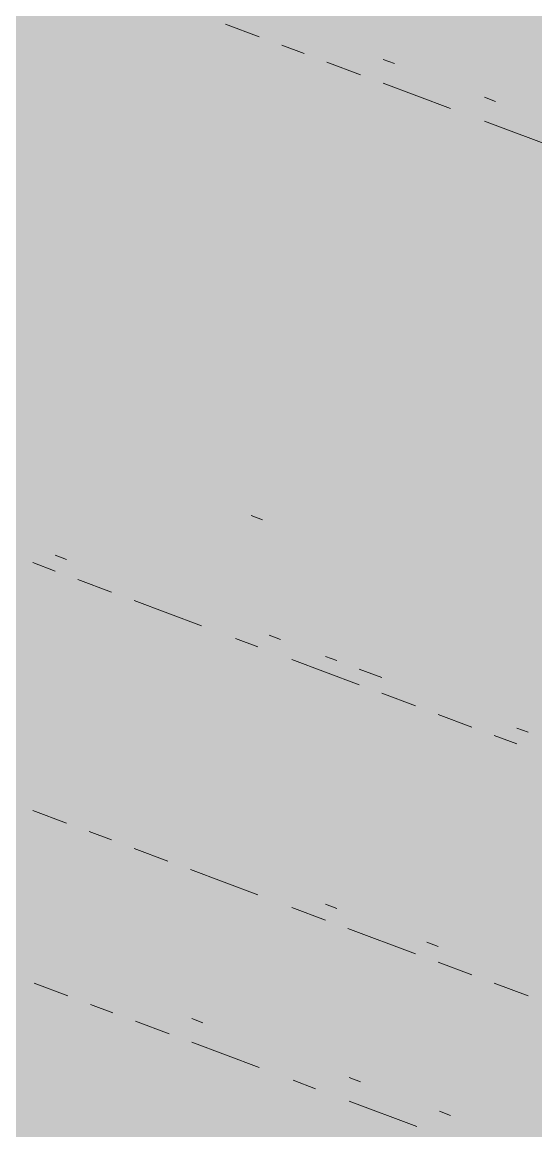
# Paper-space layout '03 3D Building and Roof' of a CAD drawing. Header units: millimetres. Extents: x 5 to 415, y 5 to 292.
# Drawn here: x 183.66 to 186.5, y 105.89 to 112.02 of the extents above; entities that cross this region are included whole.
import ezdxf

# ---------------------------------------------------------------- set-up
doc = ezdxf.new("R2010")
doc.units = ezdxf.units.MM
doc.layers.add('EXISTING', color=7, linetype='Continuous')
doc.layers.add('IMAGES', color=7, linetype='Continuous')

# ---------------------------------------------------------------- blocks, each defined once
blk = doc.blocks.new('SHEET_03')
at = {"layer": 'EXISTING', "color": 250, "lineweight": 9}
for p, q in [((184.9718, 111.9386), (184.7853, 112.0085)), ((185.2205, 111.8454), (185.0961, 111.892)), ((185.5314, 111.729), (185.3449, 111.7989)), ((185.6557, 111.8135), (185.7179, 111.7902)), ((186.0288, 111.5426), (185.6557, 111.6824)), ((186.2153, 111.6039), (186.2775, 111.5806)), ((186.8993, 111.2166), (186.2153, 111.4728)), ((184.9892, 109.2694), (184.927, 109.2927)), ((183.845, 109.0737), (183.9072, 109.0504)), ((183.845, 108.9863), (183.7207, 109.0329)), ((184.1559, 108.8698), (183.9694, 108.9397)), ((184.6533, 108.6835), (184.2803, 108.8233)), ((184.9642, 108.567), (184.8399, 108.6136)), ((185.0264, 108.6312), (185.0886, 108.6079)), ((185.5238, 108.3574), (185.1508, 108.4972)), ((185.3373, 108.5147), (185.3995, 108.4914)), ((185.5238, 108.4448), (185.6482, 108.3982)), ((185.8347, 108.241), (185.6482, 108.3108)), ((186.1456, 108.1245), (185.9591, 108.1944)), ((186.3943, 108.0313), (186.27, 108.0779)), ((186.3943, 108.1187), (186.4565, 108.0954)), ((183.9072, 107.5937), (183.7207, 107.6635)), ((184.1559, 107.5005), (184.0316, 107.5471)), ((184.4668, 107.384), (184.2803, 107.4539)), ((184.9642, 107.1977), (184.5912, 107.3374)), ((185.3373, 107.1453), (185.3995, 107.122)), ((185.3373, 107.0579), (185.1508, 107.1278)), ((185.8347, 106.8716), (185.4616, 107.0113)), ((185.8969, 106.9357), (185.9591, 106.9124)), ((186.1456, 106.7551), (185.9591, 106.825)), ((183.9148, 106.6386), (183.7282, 106.7085)), ((186.4565, 106.6387), (186.27, 106.7085)), ((184.1635, 106.5455), (184.0391, 106.592)), ((184.4744, 106.429), (184.2878, 106.4989)), ((184.5987, 106.5135), (184.6609, 106.4902)), ((184.9718, 106.2427), (184.5987, 106.3824)), ((185.2827, 106.1262), (185.1583, 106.1728)), ((185.4692, 106.1874), (185.5314, 106.1641)), ((185.8423, 105.9166), (185.4692, 106.0563)), ((185.9666, 106.0011), (186.0288, 105.9778))]:
    blk.add_line(p, q, dxfattribs=at)
at = {"layer": 'IMAGES', "color": 7}
for points in [[(183.5757, 112), (183.7471, 112), (183.5757, 112.1714), (183.7471, 112.1714)], [(183.7471, 112), (183.9184, 112), (183.7471, 112.1714), (183.9184, 112.1714)], [(183.9184, 112), (184.0898, 112), (183.9184, 112.1714), (184.0898, 112.1714)], [(184.0898, 112), (184.2612, 112), (184.0898, 112.1714), (184.2612, 112.1714)], [(184.2612, 112), (184.7753, 112), (184.2612, 112.1714), (184.7753, 112.1714)], [(184.7753, 112), (184.9466, 112), (184.7753, 112.1714), (184.9466, 112.1714)], [(184.9466, 112), (185.118, 112), (184.9466, 112.1714), (185.118, 112.1714)], [(185.118, 112), (185.2894, 112), (185.118, 112.1714), (185.2894, 112.1714)], [(185.2894, 112), (185.8034, 112), (185.2894, 112.1714), (185.8034, 112.1714)], [(185.8034, 112), (186.4889, 112), (185.8034, 112.1714), (186.4889, 112.1714)], [(186.4889, 112), (186.6603, 112), (186.4889, 112.1714), (186.6603, 112.1714)], [(178.7776, 111.8286), (183.9184, 111.8286), (178.7776, 112), (183.9184, 112)], [(183.9184, 111.8286), (184.2612, 111.8286), (183.9184, 112), (184.2612, 112)], [(184.2612, 111.8286), (184.4325, 111.8286), (184.2612, 112), (184.4325, 112)], [(184.4325, 111.8286), (184.6039, 111.8286), (184.4325, 112), (184.6039, 112)], [(184.6039, 111.8286), (184.7753, 111.8286), (184.6039, 112), (184.7753, 112)], [(184.7753, 111.8286), (185.2894, 111.8286), (184.7753, 112), (185.2894, 112)], [(185.2894, 111.8286), (185.4607, 111.8286), (185.2894, 112), (185.4607, 112)], [(185.4607, 111.8286), (185.6321, 111.8286), (185.4607, 112), (185.6321, 112)], [(185.6321, 111.8286), (185.8034, 111.8286), (185.6321, 112), (185.8034, 112)], [(185.8034, 111.8286), (185.9748, 111.8286), (185.8034, 112), (185.9748, 112)], [(185.9748, 111.8286), (187.003, 111.8286), (185.9748, 112), (187.003, 112)], [(179.2916, 111.6571), (184.4325, 111.6571), (179.2916, 111.8286), (184.4325, 111.8286)], [(184.4325, 111.6571), (184.6039, 111.6571), (184.4325, 111.8286), (184.6039, 111.8286)], [(184.6039, 111.6571), (184.7753, 111.6571), (184.6039, 111.8286), (184.7753, 111.8286)], [(184.7753, 111.6571), (184.9466, 111.6571), (184.7753, 111.8286), (184.9466, 111.8286)], [(184.9466, 111.6571), (185.118, 111.6571), (184.9466, 111.8286), (185.118, 111.8286)], [(185.118, 111.6571), (185.4607, 111.6571), (185.118, 111.8286), (185.4607, 111.8286)], [(185.4607, 111.6571), (185.6321, 111.6571), (185.4607, 111.8286), (185.6321, 111.8286)], [(185.6321, 111.4857), (185.8034, 111.4857), (185.6321, 111.8286), (185.8034, 111.8286)], [(185.8034, 111.6571), (185.9748, 111.6571), (185.8034, 111.8286), (185.9748, 111.8286)], [(185.9748, 111.6571), (186.1462, 111.6571), (185.9748, 111.8286), (186.1462, 111.8286)], [(186.1462, 111.6571), (186.3175, 111.6571), (186.1462, 111.8286), (186.3175, 111.8286)], [(186.3175, 111.6571), (186.4889, 111.6571), (186.3175, 111.8286), (186.4889, 111.8286)], [(186.4889, 111.6571), (187.3457, 111.6571), (186.4889, 111.8286), (187.3457, 111.8286)], [(179.463, 111.4857), (184.9466, 111.4857), (179.463, 111.6571), (184.9466, 111.6571)], [(184.9466, 111.4857), (185.118, 111.4857), (184.9466, 111.6571), (185.118, 111.6571)], [(185.118, 111.4857), (185.2894, 111.4857), (185.118, 111.6571), (185.2894, 111.6571)], [(185.2894, 111.4857), (185.4607, 111.4857), (185.2894, 111.6571), (185.4607, 111.6571)], [(185.4607, 111.4857), (185.6321, 111.4857), (185.4607, 111.6571), (185.6321, 111.6571)], [(185.8034, 111.4857), (185.9748, 111.4857), (185.8034, 111.6571), (185.9748, 111.6571)], [(185.9748, 111.4857), (186.4889, 111.4857), (185.9748, 111.6571), (186.4889, 111.6571)], [(186.4889, 111.4857), (186.6603, 111.4857), (186.4889, 111.6571), (186.6603, 111.6571)], [(180.1485, 111.3143), (185.2894, 111.3143), (180.1485, 111.4857), (185.2894, 111.4857)], [(185.2894, 111.3143), (185.6321, 111.3143), (185.2894, 111.4857), (185.6321, 111.4857)], [(185.6321, 111.3143), (185.8034, 111.3143), (185.6321, 111.4857), (185.8034, 111.4857)], [(185.8034, 111.3143), (185.9748, 111.3143), (185.8034, 111.4857), (185.9748, 111.4857)], [(185.9748, 111.3143), (186.1462, 111.3143), (185.9748, 111.4857), (186.1462, 111.4857)], [(186.1462, 111.3143), (186.3175, 111.3143), (186.1462, 111.4857), (186.3175, 111.4857)], [(186.3175, 111.3143), (186.4889, 111.3143), (186.3175, 111.4857), (186.4889, 111.4857)], [(186.4889, 111.1429), (186.8316, 111.1429), (186.4889, 111.4857), (186.8316, 111.4857)], [(180.3198, 111.1429), (185.8034, 111.1429), (180.3198, 111.3143), (185.8034, 111.3143)], [(185.8034, 111.1429), (185.9748, 111.1429), (185.8034, 111.3143), (185.9748, 111.3143)], [(185.9748, 111.1429), (186.1462, 111.1429), (185.9748, 111.3143), (186.1462, 111.3143)], [(186.1462, 111.1429), (186.3175, 111.1429), (186.1462, 111.3143), (186.3175, 111.3143)], [(186.3175, 111.1429), (186.4889, 111.1429), (186.3175, 111.3143), (186.4889, 111.3143)], [(181.1766, 110.9714), (186.3175, 110.9714), (181.1766, 111.1429), (186.3175, 111.1429)], [(186.3175, 110.9714), (186.4889, 110.9714), (186.3175, 111.1429), (186.4889, 111.1429)], [(186.4889, 110.9714), (186.6603, 110.9714), (186.4889, 111.1429), (186.6603, 111.1429)], [(181.5194, 110.8), (186.6603, 110.8), (181.5194, 110.9714), (186.6603, 110.9714)], [(182.0335, 110.6286), (187.1743, 110.6286), (182.0335, 110.8), (187.1743, 110.8)], [(182.0335, 110.4571), (187.6884, 110.4571), (182.0335, 110.6286), (187.6884, 110.6286)], [(182.5475, 110.2857), (188.0312, 110.2857), (182.5475, 110.4571), (188.0312, 110.4571)], [(183.4044, 110.1143), (188.7166, 110.1143), (183.4044, 110.2857), (188.7166, 110.2857)], [(183.5757, 109.9429), (183.7471, 109.9429), (183.5757, 110.1143), (183.7471, 110.1143)], [(183.7471, 109.9429), (188.888, 109.9429), (183.7471, 110.1143), (188.888, 110.1143)], [(183.5757, 109.7714), (183.7471, 109.7714), (183.5757, 109.9429), (183.7471, 109.9429)], [(183.7471, 109.7714), (183.9184, 109.7714), (183.7471, 109.9429), (183.9184, 109.9429)], [(183.9184, 109.7714), (184.0898, 109.7714), (183.9184, 109.9429), (184.0898, 109.9429)], [(184.0898, 109.7714), (184.2612, 109.7714), (184.0898, 109.9429), (184.2612, 109.9429)], [(184.2612, 109.7714), (189.4021, 109.7714), (184.2612, 109.9429), (189.4021, 109.9429)], [(183.5757, 109.6), (183.9184, 109.6), (183.5757, 109.7714), (183.9184, 109.7714)], [(183.9184, 109.6), (184.0898, 109.6), (183.9184, 109.7714), (184.0898, 109.7714)], [(184.0898, 109.6), (184.2612, 109.6), (184.0898, 109.7714), (184.2612, 109.7714)], [(184.2612, 109.6), (184.4325, 109.6), (184.2612, 109.7714), (184.4325, 109.7714)], [(184.4325, 109.6), (184.6039, 109.6), (184.4325, 109.7714), (184.6039, 109.7714)], [(184.6039, 109.6), (189.9162, 109.6), (184.6039, 109.7714), (189.9162, 109.7714)], [(183.5757, 109.4286), (183.7471, 109.4286), (183.5757, 109.6), (183.7471, 109.6)], [(183.7471, 109.4286), (184.0898, 109.4286), (183.7471, 109.6), (184.0898, 109.6)], [(184.0898, 109.4286), (184.2612, 109.4286), (184.0898, 109.6), (184.2612, 109.6)], [(184.2612, 109.2571), (184.4325, 109.2571), (184.2612, 109.6), (184.4325, 109.6)], [(184.4325, 109.4286), (184.6039, 109.4286), (184.4325, 109.6), (184.6039, 109.6)], [(184.6039, 109.4286), (184.7753, 109.4286), (184.6039, 109.6), (184.7753, 109.6)], [(184.7753, 109.4286), (184.9466, 109.4286), (184.7753, 109.6), (184.9466, 109.6)], [(184.9466, 109.4286), (185.118, 109.4286), (184.9466, 109.6), (185.118, 109.6)], [(185.118, 109.4286), (190.4302, 109.4286), (185.118, 109.6), (190.4302, 109.6)], [(183.5757, 109.2571), (183.9184, 109.2571), (183.5757, 109.4286), (183.9184, 109.4286)], [(183.9184, 109.2571), (184.0898, 109.2571), (183.9184, 109.4286), (184.0898, 109.4286)], [(184.0898, 109.2571), (184.2612, 109.2571), (184.0898, 109.4286), (184.2612, 109.4286)], [(184.4325, 109.2571), (184.6039, 109.2571), (184.4325, 109.4286), (184.6039, 109.4286)], [(184.6039, 109.2571), (184.9466, 109.2571), (184.6039, 109.4286), (184.9466, 109.4286)], [(184.9466, 109.2571), (185.118, 109.2571), (184.9466, 109.4286), (185.118, 109.4286)], [(185.118, 109.2571), (185.4607, 109.2571), (185.118, 109.4286), (185.4607, 109.4286)], [(185.4607, 109.2571), (190.9443, 109.2571), (185.4607, 109.4286), (190.9443, 109.4286)], [(183.5757, 109.0857), (183.7471, 109.0857), (183.5757, 109.2571), (183.7471, 109.2571)], [(183.7471, 109.0857), (184.0898, 109.0857), (183.7471, 109.2571), (184.0898, 109.2571)], [(184.0898, 109.0857), (184.2612, 109.0857), (184.0898, 109.2571), (184.2612, 109.2571)], [(184.2612, 109.0857), (184.9466, 109.0857), (184.2612, 109.2571), (184.9466, 109.2571)], [(184.9466, 109.0857), (185.118, 109.0857), (184.9466, 109.2571), (185.118, 109.2571)], [(185.118, 109.0857), (185.2894, 109.0857), (185.118, 109.2571), (185.2894, 109.2571)], [(185.2894, 109.0857), (185.4607, 109.0857), (185.2894, 109.2571), (185.4607, 109.2571)], [(185.4607, 109.0857), (185.6321, 109.0857), (185.4607, 109.2571), (185.6321, 109.2571)], [(185.6321, 109.0857), (185.8034, 109.0857), (185.6321, 109.2571), (185.8034, 109.2571)], [(185.8034, 109.0857), (185.9748, 109.0857), (185.8034, 109.2571), (185.9748, 109.2571)], [(185.9748, 109.0857), (191.2871, 109.0857), (185.9748, 109.2571), (191.2871, 109.2571)], [(183.5757, 108.9143), (183.7471, 108.9143), (183.5757, 109.0857), (183.7471, 109.0857)], [(183.7471, 108.9143), (183.9184, 108.9143), (183.7471, 109.0857), (183.9184, 109.0857)], [(183.9184, 108.9143), (184.2612, 108.9143), (183.9184, 109.0857), (184.2612, 109.0857)], [(184.2612, 108.9143), (184.4325, 108.9143), (184.2612, 109.0857), (184.4325, 109.0857)], [(184.4325, 108.9143), (184.6039, 108.9143), (184.4325, 109.0857), (184.6039, 109.0857)], [(184.6039, 108.9143), (184.9466, 108.9143), (184.6039, 109.0857), (184.9466, 109.0857)], [(184.9466, 108.9143), (185.118, 108.9143), (184.9466, 109.0857), (185.118, 109.0857)], [(185.118, 108.9143), (185.8034, 108.9143), (185.118, 109.0857), (185.8034, 109.0857)], [(185.8034, 108.9143), (185.9748, 108.9143), (185.8034, 109.0857), (185.9748, 109.0857)], [(185.9748, 108.9143), (186.1462, 108.9143), (185.9748, 109.0857), (186.1462, 109.0857)], [(186.1462, 108.9143), (186.3175, 108.9143), (186.1462, 109.0857), (186.3175, 109.0857)], [(186.3175, 108.9143), (186.6603, 108.9143), (186.3175, 109.0857), (186.6603, 109.0857)], [(183.5757, 108.7429), (183.7471, 108.7429), (183.5757, 108.9143), (183.7471, 108.9143)], [(183.7471, 108.7429), (183.9184, 108.7429), (183.7471, 108.9143), (183.9184, 108.9143)], [(183.9184, 108.7429), (184.0898, 108.7429), (183.9184, 108.9143), (184.0898, 108.9143)], [(184.0898, 108.7429), (184.2612, 108.7429), (184.0898, 108.9143), (184.2612, 108.9143)], [(184.2612, 108.7429), (184.6039, 108.7429), (184.2612, 108.9143), (184.6039, 108.9143)], [(184.6039, 108.7429), (184.7753, 108.7429), (184.6039, 108.9143), (184.7753, 108.9143)], [(184.7753, 108.7429), (184.9466, 108.7429), (184.7753, 108.9143), (184.9466, 108.9143)], [(184.9466, 108.7429), (185.2894, 108.7429), (184.9466, 108.9143), (185.2894, 108.9143)], [(185.2894, 108.7429), (185.8034, 108.7429), (185.2894, 108.9143), (185.8034, 108.9143)], [(185.8034, 108.7429), (186.1462, 108.7429), (185.8034, 108.9143), (186.1462, 108.9143)], [(186.1462, 108.7429), (186.3175, 108.7429), (186.1462, 108.9143), (186.3175, 108.9143)], [(186.3175, 108.7429), (186.4889, 108.7429), (186.3175, 108.9143), (186.4889, 108.9143)], [(186.4889, 108.7429), (186.6603, 108.7429), (186.4889, 108.9143), (186.6603, 108.9143)], [(183.5757, 108.5714), (183.9184, 108.5714), (183.5757, 108.7429), (183.9184, 108.7429)], [(183.9184, 108.5714), (184.0898, 108.5714), (183.9184, 108.7429), (184.0898, 108.7429)], [(184.0898, 108.5714), (184.2612, 108.5714), (184.0898, 108.7429), (184.2612, 108.7429)], [(184.2612, 108.5714), (184.4325, 108.5714), (184.2612, 108.7429), (184.4325, 108.7429)], [(184.4325, 108.5714), (184.9466, 108.5714), (184.4325, 108.7429), (184.9466, 108.7429)], [(184.9466, 108.5714), (185.2894, 108.5714), (184.9466, 108.7429), (185.2894, 108.7429)], [(185.2894, 108.5714), (185.4607, 108.5714), (185.2894, 108.7429), (185.4607, 108.7429)], [(185.4607, 108.5714), (185.6321, 108.5714), (185.4607, 108.7429), (185.6321, 108.7429)], [(185.6321, 108.5714), (185.8034, 108.5714), (185.6321, 108.7429), (185.8034, 108.7429)], [(185.8034, 108.5714), (186.1462, 108.5714), (185.8034, 108.7429), (186.1462, 108.7429)], [(186.1462, 108.5714), (186.3175, 108.5714), (186.1462, 108.7429), (186.3175, 108.7429)], [(186.3175, 108.5714), (186.4889, 108.5714), (186.3175, 108.7429), (186.4889, 108.7429)], [(186.4889, 108.5714), (186.6603, 108.5714), (186.4889, 108.7429), (186.6603, 108.7429)], [(183.4044, 108.4), (184.0898, 108.4), (183.4044, 108.5714), (184.0898, 108.5714)], [(184.0898, 108.4), (184.2612, 108.4), (184.0898, 108.5714), (184.2612, 108.5714)], [(184.2612, 108.4), (184.4325, 108.4), (184.2612, 108.5714), (184.4325, 108.5714)], [(184.4325, 108.4), (184.6039, 108.4), (184.4325, 108.5714), (184.6039, 108.5714)], [(184.6039, 108.4), (184.7753, 108.4), (184.6039, 108.5714), (184.7753, 108.5714)], [(184.7753, 108.4), (184.9466, 108.4), (184.7753, 108.5714), (184.9466, 108.5714)], [(184.9466, 108.4), (185.118, 108.4), (184.9466, 108.5714), (185.118, 108.5714)], [(185.118, 108.4), (185.2894, 108.4), (185.118, 108.5714), (185.2894, 108.5714)], [(185.2894, 108.4), (185.6321, 108.4), (185.2894, 108.5714), (185.6321, 108.5714)], [(185.6321, 108.4), (185.8034, 108.4), (185.6321, 108.5714), (185.8034, 108.5714)], [(185.8034, 108.4), (185.9748, 108.4), (185.8034, 108.5714), (185.9748, 108.5714)], [(185.9748, 108.4), (186.1462, 108.4), (185.9748, 108.5714), (186.1462, 108.5714)], [(186.1462, 108.4), (186.4889, 108.4), (186.1462, 108.5714), (186.4889, 108.5714)], [(186.4889, 108.2286), (186.6603, 108.2286), (186.4889, 108.5714), (186.6603, 108.5714)], [(183.4044, 108.2286), (184.6039, 108.2286), (183.4044, 108.4), (184.6039, 108.4)], [(184.6039, 108.2286), (184.7753, 108.2286), (184.6039, 108.4), (184.7753, 108.4)], [(184.7753, 108.2286), (185.118, 108.2286), (184.7753, 108.4), (185.118, 108.4)], [(185.118, 108.2286), (185.2894, 108.2286), (185.118, 108.4), (185.2894, 108.4)], [(185.2894, 108.2286), (185.4607, 108.2286), (185.2894, 108.4), (185.4607, 108.4)], [(185.4607, 108.2286), (185.6321, 108.2286), (185.4607, 108.4), (185.6321, 108.4)], [(185.6321, 108.2286), (185.8034, 108.2286), (185.6321, 108.4), (185.8034, 108.4)], [(185.8034, 108.2286), (186.1462, 108.2286), (185.8034, 108.4), (186.1462, 108.4)], [(186.1462, 108.2286), (186.3175, 108.2286), (186.1462, 108.4), (186.3175, 108.4)], [(186.3175, 108.2286), (186.4889, 108.2286), (186.3175, 108.4), (186.4889, 108.4)], [(183.5757, 108.0571), (183.7471, 108.0571), (183.5757, 108.2286), (183.7471, 108.2286)], [(183.7471, 108.0571), (185.118, 108.0571), (183.7471, 108.2286), (185.118, 108.2286)], [(185.118, 108.0571), (185.2894, 108.0571), (185.118, 108.2286), (185.2894, 108.2286)], [(185.2894, 108.0571), (185.6321, 108.0571), (185.2894, 108.2286), (185.6321, 108.2286)], [(185.6321, 108.0571), (185.8034, 108.0571), (185.6321, 108.2286), (185.8034, 108.2286)], [(185.8034, 108.0571), (185.9748, 108.0571), (185.8034, 108.2286), (185.9748, 108.2286)], [(185.9748, 108.0571), (186.1462, 108.0571), (185.9748, 108.2286), (186.1462, 108.2286)], [(186.1462, 108.0571), (186.4889, 108.0571), (186.1462, 108.2286), (186.4889, 108.2286)], [(186.4889, 108.0571), (186.6603, 108.0571), (186.4889, 108.2286), (186.6603, 108.2286)], [(183.5757, 107.8857), (183.7471, 107.8857), (183.5757, 108.0571), (183.7471, 108.0571)], [(183.7471, 107.8857), (184.0898, 107.8857), (183.7471, 108.0571), (184.0898, 108.0571)], [(184.0898, 107.8857), (185.6321, 107.8857), (184.0898, 108.0571), (185.6321, 108.0571)], [(185.6321, 107.8857), (185.8034, 107.8857), (185.6321, 108.0571), (185.8034, 108.0571)], [(185.8034, 107.8857), (185.9748, 107.8857), (185.8034, 108.0571), (185.9748, 108.0571)], [(185.9748, 107.8857), (186.1462, 107.8857), (185.9748, 108.0571), (186.1462, 108.0571)], [(186.1462, 107.8857), (186.3175, 107.8857), (186.1462, 108.0571), (186.3175, 108.0571)], [(186.3175, 107.8857), (186.8316, 107.8857), (186.3175, 108.0571), (186.8316, 108.0571)], [(183.5757, 107.7143), (183.7471, 107.7143), (183.5757, 107.8857), (183.7471, 107.8857)], [(183.7471, 107.7143), (183.9184, 107.7143), (183.7471, 107.8857), (183.9184, 107.8857)], [(183.9184, 107.7143), (184.0898, 107.7143), (183.9184, 107.8857), (184.0898, 107.8857)], [(184.0898, 107.7143), (184.2612, 107.7143), (184.0898, 107.8857), (184.2612, 107.8857)], [(184.2612, 107.7143), (184.4325, 107.7143), (184.2612, 107.8857), (184.4325, 107.8857)], [(184.4325, 107.7143), (185.8034, 107.7143), (184.4325, 107.8857), (185.8034, 107.8857)], [(185.8034, 107.7143), (186.1462, 107.7143), (185.8034, 107.8857), (186.1462, 107.8857)], [(186.1462, 107.7143), (186.4889, 107.7143), (186.1462, 107.8857), (186.4889, 107.8857)], [(186.4889, 107.7143), (186.8316, 107.7143), (186.4889, 107.8857), (186.8316, 107.8857)], [(183.5757, 107.5429), (183.7471, 107.5429), (183.5757, 107.7143), (183.7471, 107.7143)], [(183.7471, 107.5429), (183.9184, 107.5429), (183.7471, 107.7143), (183.9184, 107.7143)], [(183.9184, 107.5429), (184.2612, 107.5429), (183.9184, 107.7143), (184.2612, 107.7143)], [(184.2612, 107.5429), (184.4325, 107.5429), (184.2612, 107.7143), (184.4325, 107.7143)], [(184.4325, 107.5429), (184.7753, 107.5429), (184.4325, 107.7143), (184.7753, 107.7143)], [(184.7753, 107.5429), (184.9466, 107.5429), (184.7753, 107.7143), (184.9466, 107.7143)], [(184.9466, 107.5429), (185.118, 107.5429), (184.9466, 107.7143), (185.118, 107.7143)], [(185.118, 107.5429), (186.4889, 107.5429), (185.118, 107.7143), (186.4889, 107.7143)], [(186.4889, 107.5429), (186.6603, 107.5429), (186.4889, 107.7143), (186.6603, 107.7143)], [(183.5757, 107.2), (183.7471, 107.2), (183.5757, 107.5429), (183.7471, 107.5429)], [(183.7471, 107.3714), (183.9184, 107.3714), (183.7471, 107.5429), (183.9184, 107.5429)], [(183.9184, 107.3714), (184.0898, 107.3714), (183.9184, 107.5429), (184.0898, 107.5429)], [(184.0898, 107.3714), (184.2612, 107.3714), (184.0898, 107.5429), (184.2612, 107.5429)], [(184.2612, 107.2), (184.4325, 107.2), (184.2612, 107.5429), (184.4325, 107.5429)], [(184.4325, 107.3714), (184.6039, 107.3714), (184.4325, 107.5429), (184.6039, 107.5429)], [(184.6039, 107.3714), (184.9466, 107.3714), (184.6039, 107.5429), (184.9466, 107.5429)], [(184.9466, 107.3714), (185.2894, 107.3714), (184.9466, 107.5429), (185.2894, 107.5429)], [(185.2894, 107.3714), (185.4607, 107.3714), (185.2894, 107.5429), (185.4607, 107.5429)], [(185.4607, 107.3714), (185.6321, 107.3714), (185.4607, 107.5429), (185.6321, 107.5429)], [(185.6321, 107.3714), (185.8034, 107.3714), (185.6321, 107.5429), (185.8034, 107.5429)], [(185.8034, 107.3714), (185.9748, 107.3714), (185.8034, 107.5429), (185.9748, 107.5429)], [(185.9748, 107.3714), (187.003, 107.3714), (185.9748, 107.5429), (187.003, 107.5429)], [(183.7471, 107.2), (183.9184, 107.2), (183.7471, 107.3714), (183.9184, 107.3714)], [(183.9184, 107.2), (184.0898, 107.2), (183.9184, 107.3714), (184.0898, 107.3714)], [(184.0898, 107.2), (184.2612, 107.2), (184.0898, 107.3714), (184.2612, 107.3714)], [(184.4325, 107.2), (184.7753, 107.2), (184.4325, 107.3714), (184.7753, 107.3714)], [(184.7753, 107.2), (184.9466, 107.2), (184.7753, 107.3714), (184.9466, 107.3714)], [(184.9466, 107.2), (185.118, 107.2), (184.9466, 107.3714), (185.118, 107.3714)], [(185.118, 107.2), (185.4607, 107.2), (185.118, 107.3714), (185.4607, 107.3714)], [(185.4607, 107.2), (185.6321, 107.2), (185.4607, 107.3714), (185.6321, 107.3714)], [(185.6321, 107.2), (185.8034, 107.2), (185.6321, 107.3714), (185.8034, 107.3714)], [(185.8034, 107.2), (185.9748, 107.2), (185.8034, 107.3714), (185.9748, 107.3714)], [(185.9748, 107.2), (186.1462, 107.2), (185.9748, 107.3714), (186.1462, 107.3714)], [(186.1462, 107.2), (187.3457, 107.2), (186.1462, 107.3714), (187.3457, 107.3714)], [(183.4044, 107.0286), (183.7471, 107.0286), (183.4044, 107.2), (183.7471, 107.2)], [(183.7471, 107.0286), (184.0898, 107.0286), (183.7471, 107.2), (184.0898, 107.2)], [(184.0898, 107.0286), (184.2612, 107.0286), (184.0898, 107.2), (184.2612, 107.2)], [(184.2612, 107.0286), (184.4325, 107.0286), (184.2612, 107.2), (184.4325, 107.2)], [(184.4325, 107.0286), (184.6039, 107.0286), (184.4325, 107.2), (184.6039, 107.2)], [(184.6039, 107.0286), (184.7753, 107.0286), (184.6039, 107.2), (184.7753, 107.2)], [(184.7753, 107.0286), (184.9466, 107.0286), (184.7753, 107.2), (184.9466, 107.2)], [(184.9466, 107.0286), (185.118, 107.0286), (184.9466, 107.2), (185.118, 107.2)], [(185.118, 107.0286), (185.4607, 107.0286), (185.118, 107.2), (185.4607, 107.2)], [(185.4607, 107.0286), (185.6321, 107.0286), (185.4607, 107.2), (185.6321, 107.2)], [(185.6321, 107.0286), (185.8034, 107.0286), (185.6321, 107.2), (185.8034, 107.2)], [(185.8034, 107.0286), (185.9748, 107.0286), (185.8034, 107.2), (185.9748, 107.2)], [(185.9748, 107.0286), (186.4889, 107.0286), (185.9748, 107.2), (186.4889, 107.2)], [(186.4889, 107.0286), (187.8598, 107.0286), (186.4889, 107.2), (187.8598, 107.2)], [(183.5757, 106.8571), (183.7471, 106.8571), (183.5757, 107.0286), (183.7471, 107.0286)], [(183.7471, 106.8571), (183.9184, 106.8571), (183.7471, 107.0286), (183.9184, 107.0286)], [(183.9184, 106.8571), (184.0898, 106.8571), (183.9184, 107.0286), (184.0898, 107.0286)], [(184.0898, 106.8571), (184.2612, 106.8571), (184.0898, 107.0286), (184.2612, 107.0286)], [(184.2612, 106.8571), (184.4325, 106.8571), (184.2612, 107.0286), (184.4325, 107.0286)], [(184.4325, 106.8571), (184.6039, 106.8571), (184.4325, 107.0286), (184.6039, 107.0286)], [(184.6039, 106.8571), (184.7753, 106.8571), (184.6039, 107.0286), (184.7753, 107.0286)], [(184.7753, 106.8571), (185.118, 106.8571), (184.7753, 107.0286), (185.118, 107.0286)], [(185.118, 106.8571), (185.2894, 106.8571), (185.118, 107.0286), (185.2894, 107.0286)], [(185.2894, 106.8571), (185.4607, 106.8571), (185.2894, 107.0286), (185.4607, 107.0286)], [(185.4607, 106.8571), (185.6321, 106.8571), (185.4607, 107.0286), (185.6321, 107.0286)], [(185.6321, 106.8571), (186.1462, 106.8571), (185.6321, 107.0286), (186.1462, 107.0286)], [(186.1462, 106.8571), (186.3175, 106.8571), (186.1462, 107.0286), (186.3175, 107.0286)], [(186.3175, 106.8571), (186.4889, 106.8571), (186.3175, 107.0286), (186.4889, 107.0286)], [(186.4889, 106.6857), (186.6603, 106.6857), (186.4889, 107.0286), (186.6603, 107.0286)], [(183.5757, 106.6857), (183.7471, 106.6857), (183.5757, 106.8571), (183.7471, 106.8571)], [(183.7471, 106.6857), (183.9184, 106.6857), (183.7471, 106.8571), (183.9184, 106.8571)], [(183.9184, 106.6857), (184.0898, 106.6857), (183.9184, 106.8571), (184.0898, 106.8571)], [(184.0898, 106.6857), (184.2612, 106.6857), (184.0898, 106.8571), (184.2612, 106.8571)], [(184.2612, 106.6857), (184.4325, 106.6857), (184.2612, 106.8571), (184.4325, 106.8571)], [(184.4325, 106.6857), (184.6039, 106.6857), (184.4325, 106.8571), (184.6039, 106.8571)], [(184.6039, 106.6857), (184.9466, 106.6857), (184.6039, 106.8571), (184.9466, 106.8571)], [(184.9466, 106.6857), (185.118, 106.6857), (184.9466, 106.8571), (185.118, 106.8571)], [(185.118, 106.6857), (185.2894, 106.6857), (185.118, 106.8571), (185.2894, 106.8571)], [(185.2894, 106.6857), (185.6321, 106.6857), (185.2894, 106.8571), (185.6321, 106.8571)], [(185.6321, 106.6857), (185.8034, 106.6857), (185.6321, 106.8571), (185.8034, 106.8571)], [(185.8034, 106.6857), (185.9748, 106.6857), (185.8034, 106.8571), (185.9748, 106.8571)], [(185.9748, 106.6857), (186.1462, 106.6857), (185.9748, 106.8571), (186.1462, 106.8571)], [(186.1462, 106.6857), (186.4889, 106.6857), (186.1462, 106.8571), (186.4889, 106.8571)], [(183.5757, 106.5143), (183.7471, 106.5143), (183.5757, 106.6857), (183.7471, 106.6857)], [(183.7471, 106.5143), (183.9184, 106.5143), (183.7471, 106.6857), (183.9184, 106.6857)], [(183.9184, 106.5143), (184.0898, 106.5143), (183.9184, 106.6857), (184.0898, 106.6857)], [(184.0898, 106.5143), (184.2612, 106.5143), (184.0898, 106.6857), (184.2612, 106.6857)], [(184.2612, 106.5143), (184.4325, 106.5143), (184.2612, 106.6857), (184.4325, 106.6857)], [(184.4325, 106.5143), (184.6039, 106.5143), (184.4325, 106.6857), (184.6039, 106.6857)], [(184.6039, 106.5143), (184.7753, 106.5143), (184.6039, 106.6857), (184.7753, 106.6857)], [(184.7753, 106.5143), (184.9466, 106.5143), (184.7753, 106.6857), (184.9466, 106.6857)], [(184.9466, 106.5143), (185.4607, 106.5143), (184.9466, 106.6857), (185.4607, 106.6857)], [(185.4607, 106.3429), (185.6321, 106.3429), (185.4607, 106.6857), (185.6321, 106.6857)], [(185.6321, 106.5143), (185.8034, 106.5143), (185.6321, 106.6857), (185.8034, 106.6857)], [(185.8034, 106.5143), (185.9748, 106.5143), (185.8034, 106.6857), (185.9748, 106.6857)], [(185.9748, 106.5143), (186.1462, 106.5143), (185.9748, 106.6857), (186.1462, 106.6857)], [(186.1462, 106.5143), (186.3175, 106.5143), (186.1462, 106.6857), (186.3175, 106.6857)], [(186.3175, 106.5143), (186.4889, 106.5143), (186.3175, 106.6857), (186.4889, 106.6857)], [(186.4889, 106.5143), (186.6603, 106.5143), (186.4889, 106.6857), (186.6603, 106.6857)], [(183.5757, 106.3429), (183.7471, 106.3429), (183.5757, 106.5143), (183.7471, 106.5143)], [(183.7471, 106.3429), (184.0898, 106.3429), (183.7471, 106.5143), (184.0898, 106.5143)], [(184.0898, 106.3429), (184.6039, 106.3429), (184.0898, 106.5143), (184.6039, 106.5143)], [(184.6039, 106.3429), (184.7753, 106.3429), (184.6039, 106.5143), (184.7753, 106.5143)], [(184.7753, 106.3429), (184.9466, 106.3429), (184.7753, 106.5143), (184.9466, 106.5143)], [(184.9466, 106.3429), (185.118, 106.3429), (184.9466, 106.5143), (185.118, 106.5143)], [(185.118, 106.3429), (185.2894, 106.3429), (185.118, 106.5143), (185.2894, 106.5143)], [(185.2894, 106.1714), (185.4607, 106.1714), (185.2894, 106.5143), (185.4607, 106.5143)], [(185.6321, 106.1714), (185.8034, 106.1714), (185.6321, 106.5143), (185.8034, 106.5143)], [(185.8034, 106.3429), (185.9748, 106.3429), (185.8034, 106.5143), (185.9748, 106.5143)], [(185.9748, 106.3429), (186.1462, 106.3429), (185.9748, 106.5143), (186.1462, 106.5143)], [(186.1462, 106.3429), (186.4889, 106.3429), (186.1462, 106.5143), (186.4889, 106.5143)], [(186.4889, 106.3429), (186.6603, 106.3429), (186.4889, 106.5143), (186.6603, 106.5143)], [(181.348, 106.1714), (184.0898, 106.1714), (181.348, 106.3429), (184.0898, 106.3429)], [(184.0898, 106.1714), (184.4325, 106.1714), (184.0898, 106.3429), (184.4325, 106.3429)], [(184.4325, 106.1714), (184.9466, 106.1714), (184.4325, 106.3429), (184.9466, 106.3429)], [(184.9466, 106.1714), (185.118, 106.1714), (184.9466, 106.3429), (185.118, 106.3429)], [(185.118, 106.1714), (185.2894, 106.1714), (185.118, 106.3429), (185.2894, 106.3429)], [(185.4607, 106.1714), (185.6321, 106.1714), (185.4607, 106.3429), (185.6321, 106.3429)], [(185.8034, 106.1714), (186.1462, 106.1714), (185.8034, 106.3429), (186.1462, 106.3429)], [(186.1462, 106.1714), (186.3175, 106.1714), (186.1462, 106.3429), (186.3175, 106.3429)], [(186.3175, 106.1714), (186.4889, 106.1714), (186.3175, 106.3429), (186.4889, 106.3429)], [(186.4889, 106.1714), (186.6603, 106.1714), (186.4889, 106.3429), (186.6603, 106.3429)], [(180.4912, 106), (184.4325, 106), (180.4912, 106.1714), (184.4325, 106.1714)], [(184.4325, 106), (184.7753, 106), (184.4325, 106.1714), (184.7753, 106.1714)], [(184.7753, 106), (184.9466, 106), (184.7753, 106.1714), (184.9466, 106.1714)], [(184.9466, 106), (185.118, 106), (184.9466, 106.1714), (185.118, 106.1714)], [(185.118, 106), (185.2894, 106), (185.118, 106.1714), (185.2894, 106.1714)], [(185.2894, 106), (185.4607, 106), (185.2894, 106.1714), (185.4607, 106.1714)], [(185.4607, 106), (185.6321, 106), (185.4607, 106.1714), (185.6321, 106.1714)], [(185.6321, 106), (185.8034, 106), (185.6321, 106.1714), (185.8034, 106.1714)], [(185.8034, 106), (185.9748, 106), (185.8034, 106.1714), (185.9748, 106.1714)], [(185.9748, 106), (186.1462, 106), (185.9748, 106.1714), (186.1462, 106.1714)], [(186.1462, 106), (186.3175, 106), (186.1462, 106.1714), (186.3175, 106.1714)], [(186.3175, 106), (186.8316, 106), (186.3175, 106.1714), (186.8316, 106.1714)], [(180.3198, 105.8286), (184.9466, 105.8286), (180.3198, 106), (184.9466, 106)], [(184.9466, 105.8286), (185.4607, 105.8286), (184.9466, 106), (185.4607, 106)], [(185.4607, 105.8286), (185.6321, 105.8286), (185.4607, 106), (185.6321, 106)], [(185.6321, 105.8286), (185.9748, 105.8286), (185.6321, 106), (185.9748, 106)], [(185.9748, 105.8286), (186.1462, 105.8286), (185.9748, 106), (186.1462, 106)], [(186.1462, 105.8286), (186.3175, 105.8286), (186.1462, 106), (186.3175, 106)], [(186.3175, 105.8286), (186.4889, 105.8286), (186.3175, 106), (186.4889, 106)], [(186.4889, 105.8286), (186.6603, 105.8286), (186.4889, 106), (186.6603, 106)]]:
    blk.add_solid(points, dxfattribs=at)

psp = doc.layouts.new('03 3D Building and Roof')

# ---------------------------------------------------------------- block references
psp.add_blockref('SHEET_03', (0, 0))

doc.saveas('drawing.dxf')
